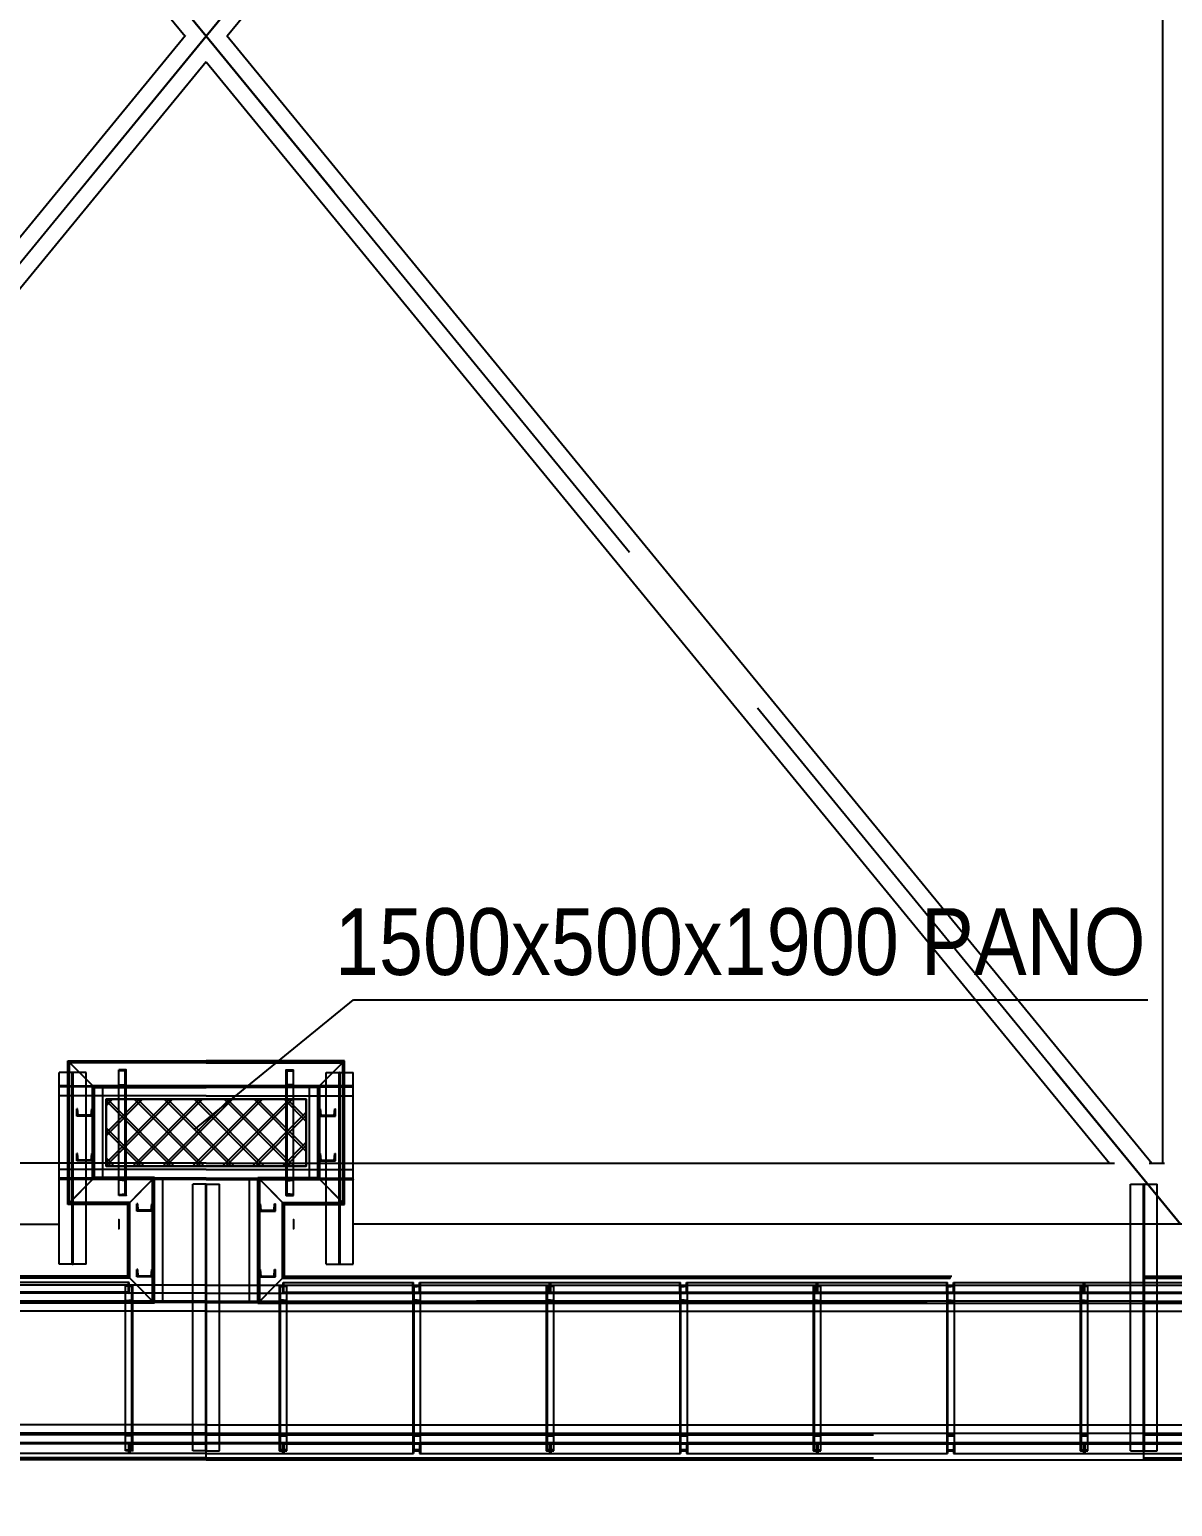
# Model space of a CAD drawing. Header units: millimetres. Extents: x 150209.93 to 150215.05, y 136675.65 to 136679.93.
# Drawn here: x 150212.4289 to 150212.6002, y 136678.7366 to 136678.9579 of the extents above; entities that cross this region are included whole.
import ezdxf

# ---------------------------------------------------------------- set-up
doc = ezdxf.new("R2010")
doc.units = ezdxf.units.MM
doc.header["$LTSCALE"] = 0.25
for name, pattern in [('CENTER', [50.8, 31.75, -6.35, 6.35, -6.35]), ('HIDDEN', [9.525, 6.35, -3.175]), ('XKITLINE00', [0]), ('XKITLINE02', [4, 2, -2]), ('XKITLINE03', [6, 3, -1, 1, -1])]:
    doc.linetypes.add(name, pattern=pattern)
doc.styles.add('ARIAL', font='arial.ttf')
doc.styles.add('ROMANS', font='romans.shx')
doc.dimstyles.new('MD300', dxfattribs={"dimtxt": 2.5, "dimasz": 2.5, "dimexe": 1, "dimexo": 1, "dimgap": 0.5, "dimtad": 1, "dimdec": 1, "dimlfac": 50, "dimrnd": 0.5, "dimdsep": 46, "dimtxsty": 'ROMANS', "dimcen": 1, "dimclrd": 146, "dimclre": 146, "dimclrt": 30, "dimadec": 1, "dimazin": 2, "dimtfac": 1, "dimtdec": 1, "dimtmove": 0, "dimatfit": 1, "dimfxl": 1, "dimtolj": 1, "dimtzin": 0, "dimlwd": -1, "dimlwe": -1, "dimarcsym": 0})

# ---------------------------------------------------------------- blocks, each defined once
blk = doc.blocks.new('*D5')
at = {"color": 146, "transparency": 16777216}
for p, q in [((150212.11382, 136678.62533), (150212.80387, 136678.62476)), ((150212.08312, 136677.77998), (150212.08299, 136677.62536)), ((150212.83317, 136677.77936), (150212.83304, 136677.62474))]:
    blk.add_line(p, q, dxfattribs=at)
for points in [[(150212.11382, 136678.63033), (150212.11381, 136678.62033), (150212.08382, 136678.62536)], [(150212.80387, 136678.62976), (150212.80386, 136678.61976), (150212.83387, 136678.62474)]]:
    blk.add_solid(points, dxfattribs=at)
at = {"layer": 'DEFPOINTS', "color": 0, "transparency": 16777216}
for p in [(150212.08394, 136678.77998), (150212.83399, 136678.77936), (150212.83387, 136678.62474)]:
    blk.add_point(p, dxfattribs=at)
at = {"color": 30, "transparency": 16777216, "insert": (150212.45886, 136678.65005), "char_height": 0.03, "attachment_point": 5, "rotation": 359.9528, "style": 'ROMANS'}
blk.add_mtext('\\A1;37.5', dxfattribs=at)
blk = doc.blocks.new('çatıı')
h = blk.add_hatch()
h.set_pattern_fill('ANSI37', color=1, scale=5, style=0)
h.set_pattern_definition([(315, (-48965.991, 18268.052), (-11.22532, -11.22532), []), (225, (-48965.991, 18268.052), (-11.22532, 11.22532), [])])
h.paths.add_polyline_path([(17710, 15783.9), (17710, 15833.9), (17560, 15833.9), (17560, 15783.9)])
h = blk.add_hatch()
h.set_pattern_fill('ANSI37', color=1, scale=5, style=0)
h.set_pattern_definition([(225, (84235.982, 18268.052), (11.22532, -11.22532), []), (315, (84235.982, 18268.052), (11.22532, 11.22532), [])])
h.paths.add_polyline_path([(17560, 15783.9), (17560, 15833.9), (17710, 15833.9), (17710, 15783.9)])
at = {"color": 8, "linetype": 'CENTER'}
for p, q in [((16905, 17520), (17635, 16630.1)), ((17635, 16630.1), (16905, 17520)), ((18365, 17520), (17635, 16630.1)), ((17635, 16630.1), (18365, 17520)), ((16905, 15740.3), (17635, 16630.1)), ((17635, 16630.1), (16905, 15740.3)), ((18365, 15740.3), (17635, 16630.1)), ((17635, 16630.1), (18365, 15740.3)), ((14995, 15740.3), (17635, 15740.3)), ((15025, 15740.3), (17635, 15740.3)), ((16815, 15740.3), (17635, 15740.3)), ((17569.6, 15743.8), (17569.6, 15736.8)), ((20275, 15740.3), (17635, 15740.3)), ((18455, 15740.3), (17635, 15740.3)), ((20245, 15740.3), (17635, 15740.3)), ((17700.4, 15743.8), (17700.4, 15736.8))]:
    blk.add_line(p, q, dxfattribs=at)
at = {"color": 8, "linetype": 'XKITLINE00'}
for p, q in [((16918.6, 17484.1), (17619.2, 16630.1)), ((16918.6, 17484.1), (17619.2, 16630.1)), ((18351.3, 17484.1), (17650.8, 16630.1)), ((18351.3, 17484.1), (17650.8, 16630.1)), ((18351.3, 16860.1), (18351.3, 15786)), ((17619.5, 16630.5), (16926.7, 15786)), ((17619.5, 16630.5), (16926.7, 15786)), ((17650.5, 16630.5), (18343.3, 15786)), ((17650.5, 16630.5), (18343.3, 15786)), ((17635, 16610.9), (16958.2, 15786)), ((17635, 16610.9), (16958.2, 15786)), ((17635, 16610.9), (18311.7, 15786)), ((17635, 16610.9), (18311.7, 15786)), ((17635, 15786), (16954.6, 15786)), ((17635, 15786), (18315.4, 15786)), ((18341.4, 15786), (18352.8, 15786)), ((17635, 15694.6), (14995, 15694.6)), ((17635, 15694.6), (20275, 15694.6))]:
    blk.add_line(p, q, dxfattribs=at)
at = {"color": 146}
blk.add_line((17745.4, 15908.3), (18340.3, 15908.3), dxfattribs=at)
at = {"color": 7, "linetype": 'XKITLINE00'}
for p, q in [((17551.3, 15842.6), (17531.3, 15862.6)), ((17531.3, 15862.6), (17635, 15862.6)), ((17551.3, 15842.6), (17531.3, 15862.6)), ((17531.3, 15786), (17531.3, 15862.6)), ((17738.7, 15862.6), (17635, 15862.6)), ((17718.7, 15842.6), (17738.7, 15862.6)), ((17718.7, 15842.6), (17738.7, 15862.6)), ((17738.7, 15786), (17738.7, 15862.6)), ((17525, 15843.9), (17525, 15853.9)), ((17531.3, 15853.9), (17525, 15853.9)), ((17738.7, 15853.9), (17745, 15853.9)), ((17745, 15843.9), (17745, 15853.9)), ((17525, 15836.4), (17525, 15843.9)), ((17531.3, 15843.9), (17525, 15843.9)), ((17551.3, 15842.6), (17635, 15842.6)), ((17551.3, 15786), (17551.3, 15842.6)), ((17557.5, 15786), (17557.5, 15842.6)), ((17718.7, 15842.6), (17635, 15842.6)), ((17712.5, 15786), (17712.5, 15842.6)), ((17718.7, 15786), (17718.7, 15842.6)), ((17738.7, 15843.9), (17745, 15843.9)), ((17745, 15836.4), (17745, 15843.9)), ((17531.3, 15836.4), (17525, 15836.4)), ((17525, 15786), (17525, 15836.4)), ((17635, 15836.4), (17551.3, 15836.4)), ((17635, 15833.9), (17560, 15833.9)), ((17560, 15786), (17560, 15833.9)), ((17569.5, 15833.9), (17569.5, 15836.4)), ((17575, 15833.9), (17575, 15836.4)), ((17635, 15836.4), (17718.7, 15836.4)), ((17635, 15833.9), (17710, 15833.9)), ((17695, 15833.9), (17695, 15836.4)), ((17700.5, 15833.9), (17700.5, 15836.4)), ((17710, 15786), (17710, 15833.9)), ((17738.7, 15836.4), (17745, 15836.4)), ((17745, 15786), (17745, 15836.4)), ((17596.3, 15681.3), (17583, 15694.6)), ((17596.3, 15681.3), (17583, 15694.6)), ((17596.3, 15681.3), (17596.3, 15694.6)), ((17602.5, 15682.6), (17602.5, 15694.6)), ((17625, 15682.6), (17625, 15694.6)), ((17625, 15682.6), (17625, 15694.6)), ((17645, 15682.6), (17645, 15694.6)), ((17645, 15682.6), (17645, 15694.6)), ((17667.5, 15682.6), (17667.5, 15694.6)), ((17673.7, 15681.3), (17687, 15694.6)), ((17673.7, 15681.3), (17673.7, 15694.6)), ((17673.7, 15681.3), (17687, 15694.6)), ((18337.5, 15681.3), (18337.5, 15694.6)), ((18337.5, 15681.3), (18337.5, 15694.6)), ((17596.3, 15681.3), (16932.5, 15681.3)), ((17635, 15675.1), (16932.5, 15675.1)), ((17574.5, 15590.1), (17574.5, 15675.1)), ((17580, 15590.1), (17580, 15675.1)), ((17635, 15682.6), (17596.3, 15682.6)), ((17602.5, 15682.6), (17596.3, 15682.6)), ((17625, 15590.1), (17625, 15675.1)), ((17625, 15590.1), (17625, 15675.1)), ((17635, 15675.1), (17635, 15682.6)), ((17635, 15675.1), (17635, 15682.6)), ((17635, 15675.1), (17635, 15682.6)), ((17635, 15675.1), (17635, 15682.6)), ((17635, 15682.6), (17673.7, 15682.6)), ((17635, 15675.1), (18337.5, 15675.1)), ((17645, 15590.1), (17645, 15675.1)), ((17645, 15590.1), (17645, 15675.1)), ((17667.5, 15682.6), (17673.7, 15682.6)), ((17673.7, 15681.3), (18337.5, 15681.3)), ((17690, 15590.1), (17690, 15675.1)), ((17695.5, 15590.1), (17695.5, 15675.1)), ((17790, 15590.1), (17790, 15675.1)), ((17795.5, 15590.1), (17795.5, 15675.1)), ((17890, 15590.1), (17890, 15675.1)), ((17895.5, 15590.1), (17895.5, 15675.1)), ((17990, 15590.1), (17990, 15675.1)), ((17995.5, 15590.1), (17995.5, 15675.1)), ((18090, 15590.1), (18090, 15675.1)), ((18095.5, 15590.1), (18095.5, 15675.1)), ((18190, 15590.1), (18190, 15675.1)), ((18195.5, 15590.1), (18195.5, 15675.1)), ((18290, 15590.1), (18290, 15675.1)), ((18295.5, 15590.1), (18295.5, 15675.1)), ((18327.5, 15590.1), (18327.5, 15675.1)), ((18337.5, 15675.1), (18337.5, 15681.3)), ((18337.5, 15681.3), (18937.5, 15681.3)), ((18337.5, 15675.1), (18337.5, 15681.3)), ((18337.5, 15675.1), (18937.5, 15675.1)), ((18347.5, 15590.1), (18347.5, 15675.1)), ((17635, 15590.1), (16932.5, 15590.1)), ((17635, 15583.9), (17635, 15590.1)), ((17635, 15583.9), (17635, 15590.1)), ((17635, 15583.9), (17635, 15590.1)), ((17635, 15583.9), (17635, 15590.1)), ((17635, 15590.1), (18337.5, 15590.1)), ((18337.5, 15583.9), (18337.5, 15590.1)), ((18337.5, 15590.1), (18937.5, 15590.1)), ((18337.5, 15583.9), (18337.5, 15590.1)), ((17635, 15583.9), (16932.5, 15583.9)), ((17635, 15563.9), (17635, 15583.9)), ((17635, 15563.9), (17635, 15583.9)), ((17635, 15563.9), (17635, 15583.9)), ((17635, 15563.9), (17635, 15583.9)), ((17635, 15583.9), (18337.5, 15583.9)), ((18337.5, 15563.9), (18337.5, 15583.9)), ((18337.5, 15583.9), (18937.5, 15583.9)), ((18337.5, 15563.9), (18337.5, 15583.9)), ((17635, 15563.9), (16932.5, 15563.9)), ((17635, 15563.9), (18337.5, 15563.9)), ((18337.5, 15563.9), (18937.5, 15563.9))]:
    blk.add_line(p, q, dxfattribs=at)
at = {"color": 116, "linetype": 'XKITLINE02', "true_color": 0x136734}
for p, q in [((17545, 15853.9), (17531.3, 15853.9)), ((17635, 15861.8), (17532.2, 15861.8)), ((17532.2, 15756.1), (17532.2, 15861.8)), ((17635, 15861.2), (17532.7, 15861.2)), ((17532.7, 15756.6), (17532.7, 15861.2)), ((17534.7, 15710.3), (17534.7, 15853.9)), ((17535.3, 15710.3), (17535.3, 15853.9)), ((17545, 15710.3), (17545, 15853.9)), ((17575, 15855.9), (17569.5, 15855.9)), ((17569.5, 15855.2), (17569.5, 15855.9)), ((17569.5, 15761.9), (17569.5, 15855.9)), ((17575, 15855.9), (17569.5, 15855.9)), ((17574.3, 15854.9), (17569.5, 15855.2)), ((17574.3, 15761.9), (17574.3, 15855.9)), ((17574.3, 15845), (17574.3, 15854.9)), ((17575, 15843.9), (17575, 15855.9)), ((17575, 15770.6), (17575, 15855.9)), ((17635, 15861.8), (17737.8, 15861.8)), ((17635, 15861.2), (17737.3, 15861.2)), ((17695, 15855.9), (17700.5, 15855.9)), ((17695, 15843.9), (17695, 15855.9)), ((17695, 15770.6), (17695, 15855.9)), ((17695, 15855.9), (17700.5, 15855.9)), ((17695.7, 15761.9), (17695.7, 15855.9)), ((17695.7, 15854.9), (17700.5, 15855.2)), ((17695.7, 15845), (17695.7, 15854.9)), ((17700.5, 15855.2), (17700.5, 15855.9)), ((17700.5, 15761.9), (17700.5, 15855.9)), ((17725, 15710.3), (17725, 15853.9)), ((17725, 15853.9), (17738.7, 15853.9)), ((17734.7, 15710.3), (17734.7, 15853.9)), ((17735.3, 15710.3), (17735.3, 15853.9)), ((17737.3, 15756.6), (17737.3, 15861.2)), ((17737.8, 15756.1), (17737.8, 15861.8)), ((17525, 15836.4), (17525, 15843.9)), ((17635, 15843.1), (17525, 15843.1)), ((17531.3, 15843.9), (17635, 15843.9)), ((17635, 15844), (17549.9, 15844)), ((17549.9, 15773.8), (17549.9, 15844)), ((17550, 15773.9), (17550, 15843.9)), ((17557.5, 15843.9), (17550, 15843.9)), ((17635, 15843.5), (17550.5, 15843.5)), ((17550.5, 15774.4), (17550.5, 15843.5)), ((17550.8, 15773.9), (17550.8, 15843.9)), ((17557.5, 15842.6), (17557.5, 15843.9)), ((17569.5, 15844.6), (17574.3, 15845)), ((17569.5, 15843.9), (17569.5, 15844.6)), ((17575, 15843.9), (17569.5, 15843.9)), ((17635, 15844), (17720.1, 15844)), ((17738.7, 15843.9), (17635, 15843.9)), ((17635, 15843.5), (17719.5, 15843.5)), ((17635, 15843.1), (17745, 15843.1)), ((17695, 15843.9), (17700.5, 15843.9)), ((17700.5, 15844.6), (17695.7, 15845)), ((17700.5, 15843.9), (17700.5, 15844.6)), ((17712.5, 15842.6), (17712.5, 15843.9)), ((17712.5, 15843.9), (17720, 15843.9)), ((17719.1, 15773.9), (17719.1, 15843.9)), ((17719.5, 15774.4), (17719.5, 15843.5)), ((17720, 15773.9), (17720, 15843.9)), ((17720.1, 15773.8), (17720.1, 15844)), ((17745, 15836.4), (17745, 15843.9)), ((17551.3, 15836.4), (17531.3, 15836.4)), ((17569.5, 15761.9), (17569.5, 15833.9)), ((17575, 15761.9), (17575, 15833.9)), ((17695, 15761.9), (17695, 15833.9)), ((17700.5, 15761.9), (17700.5, 15833.9)), ((17718.7, 15836.4), (17738.7, 15836.4)), ((17538.7, 15826.7), (17538, 15826.7)), ((17538, 15821.2), (17538, 15826.7)), ((17550, 15821.2), (17538, 15821.2)), ((17539.1, 15821.9), (17538.7, 15826.7)), ((17548.9, 15821.9), (17539.1, 15821.9)), ((17548.9, 15821.9), (17549.3, 15826.7)), ((17550, 15826.7), (17549.3, 15826.7)), ((17550, 15821.2), (17550, 15826.7)), ((17720, 15821.2), (17720, 15826.7)), ((17720, 15826.7), (17720.7, 15826.7)), ((17720, 15821.2), (17732, 15821.2)), ((17721.1, 15821.9), (17720.7, 15826.7)), ((17721.1, 15821.9), (17730.9, 15821.9)), ((17730.9, 15821.9), (17731.3, 15826.7)), ((17731.3, 15826.7), (17732, 15826.7)), ((17732, 15821.2), (17732, 15826.7)), ((17525, 15710.3), (17525, 15786)), ((17531.3, 15755.2), (17531.3, 15786)), ((17538.7, 15793.2), (17538, 15793.2)), ((17538, 15787.7), (17538, 15793.2)), ((17550, 15787.7), (17538, 15787.7)), ((17539.1, 15788.4), (17538.7, 15793.2)), ((17548.9, 15788.4), (17539.1, 15788.4)), ((17548.9, 15788.4), (17549.3, 15793.2)), ((17550, 15793.2), (17549.3, 15793.2)), ((17550, 15787.7), (17550, 15793.2)), ((17551.3, 15775.2), (17551.3, 15786)), ((17557.5, 15773.9), (17557.5, 15786)), ((17560, 15783.9), (17560, 15786)), ((17710, 15783.9), (17710, 15786)), ((17712.5, 15773.9), (17712.5, 15786)), ((17718.7, 15775.2), (17718.7, 15786)), ((17720, 15787.7), (17720, 15793.2)), ((17720, 15793.2), (17720.7, 15793.2)), ((17720, 15787.7), (17732, 15787.7)), ((17721.1, 15788.4), (17720.7, 15793.2)), ((17721.1, 15788.4), (17730.9, 15788.4)), ((17730.9, 15788.4), (17731.3, 15793.2)), ((17731.3, 15793.2), (17732, 15793.2)), ((17732, 15787.7), (17732, 15793.2)), ((17738.7, 15755.2), (17738.7, 15786)), ((17745, 15710.3), (17745, 15786)), ((17635, 15781.4), (17525, 15781.4)), ((17525, 15773.9), (17525, 15781.4)), ((17635, 15774.8), (17525, 15774.8)), ((17635, 15773.9), (17525, 15773.9)), ((17531.3, 15755.2), (17551.3, 15775.2)), ((17537.6, 15761.5), (17551.3, 15775.2)), ((17594.9, 15773.8), (17549.9, 15773.8)), ((17557.5, 15773.9), (17550, 15773.9)), ((17595.5, 15774.4), (17550.5, 15774.4)), ((17596.3, 15775.2), (17551.3, 15775.2)), ((17635, 15783.9), (17560, 15783.9)), ((17575, 15773.9), (17569.5, 15773.9)), ((17569.5, 15773.2), (17569.5, 15773.9)), ((17575, 15761.9), (17575, 15773.9)), ((17576.3, 15755.2), (17596.3, 15775.2)), ((17582.6, 15761.5), (17596.3, 15775.2)), ((17594.9, 15682.6), (17594.9, 15773.8)), ((17595, 15682.6), (17595, 15773.9)), ((17602.5, 15773.9), (17595, 15773.9)), ((17595.5, 15682.1), (17595.5, 15774.4)), ((17595.8, 15682.6), (17595.8, 15773.9)), ((17596.3, 15681.3), (17596.3, 15775.2)), ((17602.5, 15694.6), (17602.5, 15773.9)), ((17635, 15783.9), (17710, 15783.9)), ((17635, 15781.4), (17745, 15781.4)), ((17635, 15774.8), (17745, 15774.8)), ((17635, 15773.9), (17745, 15773.9)), ((17667.5, 15694.6), (17667.5, 15773.9)), ((17667.5, 15773.9), (17675, 15773.9)), ((17693.7, 15755.2), (17673.7, 15775.2)), ((17673.7, 15775.2), (17718.7, 15775.2)), ((17687.4, 15761.5), (17673.7, 15775.2)), ((17673.7, 15681.3), (17673.7, 15775.2)), ((17674.1, 15682.6), (17674.1, 15773.9)), ((17674.5, 15774.4), (17719.5, 15774.4)), ((17674.5, 15682.1), (17674.5, 15774.4)), ((17675, 15682.6), (17675, 15773.9)), ((17675.1, 15773.8), (17720.1, 15773.8)), ((17675.1, 15682.6), (17675.1, 15773.8)), ((17695, 15773.9), (17700.5, 15773.9)), ((17695, 15761.9), (17695, 15773.9)), ((17700.5, 15773.2), (17700.5, 15773.9)), ((17712.5, 15773.9), (17720, 15773.9)), ((17738.7, 15755.2), (17718.7, 15775.2)), ((17732.4, 15761.5), (17718.7, 15775.2)), ((17745, 15773.9), (17745, 15781.4)), ((17531.3, 15755.2), (17542.3, 15766.2)), ((17574.3, 15772.9), (17569.5, 15773.2)), ((17569.5, 15762.6), (17574.3, 15763)), ((17569.5, 15761.9), (17569.5, 15762.6)), ((17574.3, 15763), (17574.3, 15772.9)), ((17576.3, 15755.2), (17587.3, 15766.2)), ((17635, 15770.3), (17625, 15770.3)), ((17625, 15675.1), (17625, 15770.3)), ((17635, 15770.3), (17625, 15770.3)), ((17625, 15675.1), (17625, 15770.3)), ((17634.7, 15570.6), (17634.7, 15770.3)), ((17634.7, 15570.6), (17634.7, 15770.3)), ((17634.7, 15570.6), (17634.7, 15770.3)), ((17634.7, 15570.6), (17634.7, 15770.3)), ((17635, 15770.3), (17645, 15770.3)), ((17635, 15770.3), (17645, 15770.3)), ((17635.3, 15570.6), (17635.3, 15770.3)), ((17635.3, 15570.6), (17635.3, 15770.3)), ((17635.3, 15570.6), (17635.3, 15770.3)), ((17635.3, 15570.6), (17635.3, 15770.3)), ((17645, 15675.1), (17645, 15770.3)), ((17645, 15675.1), (17645, 15770.3)), ((17693.7, 15755.2), (17682.7, 15766.2)), ((17695.7, 15772.9), (17700.5, 15773.2)), ((17695.7, 15763), (17695.7, 15772.9)), ((17700.5, 15762.6), (17695.7, 15763)), ((17700.5, 15761.9), (17700.5, 15762.6)), ((17738.7, 15755.2), (17727.6, 15766.2)), ((18327.5, 15770.3), (18347.5, 15770.3)), ((18327.5, 15570.6), (18327.5, 15770.3)), ((18337.2, 15570.6), (18337.2, 15770.3)), ((18337.8, 15570.6), (18337.8, 15770.3)), ((18347.5, 15675.1), (18347.5, 15770.3)), ((17576.3, 15755.2), (17531.3, 15755.2)), ((17577.2, 15756.1), (17532.2, 15756.1)), ((17577.7, 15756.6), (17532.7, 15756.6)), ((17575, 15761.9), (17569.5, 15761.9)), ((17575, 15761.9), (17569.5, 15761.9)), ((17576.3, 15701.3), (17576.3, 15755.2)), ((17577.2, 15700.4), (17577.2, 15756.1)), ((17577.7, 15699.9), (17577.7, 15756.6)), ((17583.7, 15755.7), (17583, 15755.7)), ((17583, 15750.2), (17583, 15755.7)), ((17584.1, 15750.9), (17583.7, 15755.7)), ((17593.9, 15750.9), (17594.3, 15755.7)), ((17595, 15755.7), (17594.3, 15755.7)), ((17595, 15750.2), (17595, 15755.7)), ((17675, 15750.2), (17675, 15755.7)), ((17675, 15755.7), (17675.7, 15755.7)), ((17676.1, 15750.9), (17675.7, 15755.7)), ((17685.9, 15750.9), (17686.3, 15755.7)), ((17686.3, 15755.7), (17687, 15755.7)), ((17687, 15750.2), (17687, 15755.7)), ((17692.3, 15756.6), (17737.3, 15756.6)), ((17692.3, 15699.9), (17692.3, 15756.6)), ((17692.8, 15756.1), (17737.8, 15756.1)), ((17692.8, 15700.4), (17692.8, 15756.1)), ((17693.7, 15755.2), (17738.7, 15755.2)), ((17693.7, 15701.3), (17693.7, 15755.2)), ((17695, 15761.9), (17700.5, 15761.9)), ((17695, 15761.9), (17700.5, 15761.9)), ((17595, 15750.2), (17583, 15750.2)), ((17593.9, 15750.9), (17584.1, 15750.9)), ((17675, 15750.2), (17687, 15750.2)), ((17676.1, 15750.9), (17685.9, 15750.9)), ((17545, 15710.3), (17525, 15710.3)), ((17725, 15710.3), (17745, 15710.3)), ((17576.3, 15701.3), (16932.5, 15701.3)), ((17577.2, 15700.4), (16932.5, 15700.4)), ((17577.7, 15699.9), (16932.5, 15699.9)), ((17577.2, 15696.6), (17479.6, 15696.6)), ((17583, 15694.6), (17576.3, 15701.3)), ((17582.7, 15694.9), (17576.3, 15701.3)), ((17583, 15694.6), (17576.3, 15701.3)), ((17582.7, 15694.9), (17576.3, 15701.3)), ((17576.7, 15689.4), (17576.7, 15696.6)), ((17577.2, 15688.6), (17577.2, 15696.6)), ((17583.7, 15706.3), (17583, 15706.3)), ((17583, 15700.8), (17583, 15706.3)), ((17595, 15700.8), (17583, 15700.8)), ((17584.1, 15701.5), (17583.7, 15706.3)), ((17593.9, 15701.5), (17584.1, 15701.5)), ((17593.9, 15701.5), (17594.3, 15706.3)), ((17595, 15706.3), (17594.3, 15706.3)), ((17595, 15700.8), (17595, 15706.3)), ((17675, 15700.8), (17675, 15706.3)), ((17675, 15706.3), (17675.7, 15706.3)), ((17675, 15700.8), (17687, 15700.8)), ((17676.1, 15701.5), (17675.7, 15706.3)), ((17676.1, 15701.5), (17685.9, 15701.5)), ((17685.9, 15701.5), (17686.3, 15706.3)), ((17686.3, 15706.3), (17687, 15706.3)), ((17687, 15700.8), (17687, 15706.3)), ((17687, 15694.6), (17693.7, 15701.3)), ((17687, 15694.6), (17693.7, 15701.3)), ((17687.3, 15694.9), (17693.7, 15701.3)), ((17687.3, 15694.9), (17693.7, 15701.3)), ((17692.3, 15699.9), (18337.5, 15699.9)), ((17692.7, 15696.6), (17790.4, 15696.6)), ((17692.7, 15688.6), (17692.7, 15696.6)), ((17692.8, 15700.4), (18337.5, 15700.4)), ((17693.3, 15689.4), (17693.3, 15696.6)), ((17693.7, 15701.3), (18337.5, 15701.3)), ((17789.8, 15688.6), (17789.8, 15696.6)), ((17790.4, 15689.4), (17790.4, 15696.6)), ((17794.9, 15689.4), (17794.9, 15696.6)), ((17794.9, 15696.6), (17892.7, 15696.6)), ((17795.5, 15688.6), (17795.5, 15696.6)), ((17892.2, 15689.4), (17892.2, 15696.6)), ((17892.7, 15688.6), (17892.7, 15696.6)), ((17892.7, 15696.6), (17990.4, 15696.6)), ((17892.7, 15688.6), (17892.7, 15696.6)), ((17893.3, 15689.4), (17893.3, 15696.6)), ((17989.8, 15688.6), (17989.8, 15696.6)), ((17990.4, 15689.4), (17990.4, 15696.6)), ((17994.9, 15689.4), (17994.9, 15696.6)), ((17994.9, 15696.6), (18092.7, 15696.6)), ((17995.5, 15688.6), (17995.5, 15696.6)), ((18092.2, 15689.4), (18092.2, 15696.6)), ((18092.7, 15688.6), (18092.7, 15696.6)), ((18092.7, 15696.6), (18190.4, 15696.6)), ((18092.7, 15688.6), (18092.7, 15696.6)), ((18093.3, 15689.4), (18093.3, 15696.6)), ((18189.8, 15688.6), (18189.8, 15696.6)), ((18190.4, 15689.4), (18190.4, 15696.6)), ((18194.9, 15689.4), (18194.9, 15696.6)), ((18194.9, 15696.6), (18292.7, 15696.6)), ((18195.5, 15688.6), (18195.5, 15696.6)), ((18292.2, 15689.4), (18292.2, 15696.6)), ((18292.7, 15696.6), (18390.4, 15696.6)), ((18292.7, 15688.6), (18292.7, 15696.6)), ((18292.7, 15688.6), (18292.7, 15696.6)), ((18293.3, 15689.4), (18293.3, 15696.6)), ((18337.5, 15694.6), (18337.5, 15701.3)), ((18337.5, 15701.3), (18937.5, 15701.3)), ((18337.5, 15694.6), (18337.5, 15701.3)), ((18337.5, 15700.4), (18937.5, 15700.4)), ((18337.5, 15699.9), (18937.5, 15699.9)), ((17576.7, 15689.4), (17474.3, 15689.4)), ((17577.2, 15688.6), (17474.3, 15688.6)), ((17571.4, 15689.4), (17571.4, 15688.6)), ((17574.5, 15570.6), (17574.5, 15694.6)), ((17580, 15694.6), (17574.5, 15694.6)), ((17580, 15694.6), (17574.5, 15694.6)), ((17574.5, 15693.9), (17574.5, 15694.6)), ((17579.3, 15693.5), (17574.5, 15693.9)), ((17579.3, 15570.6), (17579.3, 15694.6)), ((17579.3, 15683.6), (17579.3, 15693.5)), ((17580, 15570.6), (17580, 15694.6)), ((17580, 15682.6), (17580, 15694.6)), ((17690, 15570.6), (17690, 15694.6)), ((17690, 15694.6), (17695.5, 15694.6)), ((17690, 15694.6), (17695.5, 15694.6)), ((17690, 15682.6), (17690, 15694.6)), ((17690.7, 15570.6), (17690.7, 15694.6)), ((17690.7, 15693.5), (17695.5, 15693.9)), ((17690.7, 15683.6), (17690.7, 15693.5)), ((17692.7, 15688.6), (17795.6, 15688.6)), ((17693.3, 15689.4), (17795.6, 15689.4)), ((17695.5, 15570.6), (17695.5, 15694.6)), ((17695.5, 15693.9), (17695.5, 15694.6)), ((17698.6, 15689.4), (17698.6, 15688.6)), ((17789.7, 15689.4), (17789.7, 15688.6)), ((17789.7, 15689.4), (17892.2, 15689.4)), ((17789.7, 15688.6), (17892.7, 15688.6)), ((17790, 15570.6), (17790, 15694.6)), ((17790, 15694.6), (17795.5, 15694.6)), ((17790, 15694.6), (17795.5, 15694.6)), ((17790, 15682.6), (17790, 15694.6)), ((17790.7, 15570.6), (17790.7, 15694.6)), ((17790.7, 15693.5), (17795.5, 15693.9)), ((17790.7, 15683.6), (17790.7, 15693.5)), ((17795.5, 15570.6), (17795.5, 15694.6)), ((17795.5, 15693.9), (17795.5, 15694.6)), ((17795.6, 15689.4), (17795.6, 15688.6)), ((17886.9, 15689.4), (17886.9, 15688.6)), ((17890, 15570.6), (17890, 15694.6)), ((17890, 15694.6), (17895.5, 15694.6)), ((17890, 15694.6), (17895.5, 15694.6)), ((17890, 15682.6), (17890, 15694.6)), ((17890, 15688.6), (17892.7, 15688.6)), ((17890.7, 15570.6), (17890.7, 15694.6)), ((17890.7, 15693.5), (17895.5, 15693.9)), ((17890.7, 15683.6), (17890.7, 15693.5)), ((17892.7, 15688.6), (17995.6, 15688.6)), ((17893.3, 15689.4), (17995.6, 15689.4)), ((17895.5, 15570.6), (17895.5, 15694.6)), ((17895.5, 15693.9), (17895.5, 15694.6)), ((17898.6, 15689.4), (17898.6, 15688.6)), ((17989.7, 15689.4), (17989.7, 15688.6)), ((17989.7, 15689.4), (18092.2, 15689.4)), ((17989.7, 15688.6), (18092.7, 15688.6)), ((17990, 15570.6), (17990, 15694.6)), ((17990, 15694.6), (17995.5, 15694.6)), ((17990, 15694.6), (17995.5, 15694.6)), ((17990, 15682.6), (17990, 15694.6)), ((17990.7, 15570.6), (17990.7, 15694.6)), ((17990.7, 15693.5), (17995.5, 15693.9)), ((17990.7, 15683.6), (17990.7, 15693.5)), ((17995.5, 15570.6), (17995.5, 15694.6)), ((17995.5, 15693.9), (17995.5, 15694.6)), ((17995.6, 15689.4), (17995.6, 15688.6)), ((18086.9, 15689.4), (18086.9, 15688.6)), ((18090, 15570.6), (18090, 15694.6)), ((18090, 15694.6), (18095.5, 15694.6)), ((18090, 15694.6), (18095.5, 15694.6)), ((18090, 15682.6), (18090, 15694.6)), ((18090, 15688.6), (18092.7, 15688.6)), ((18090.7, 15570.6), (18090.7, 15694.6)), ((18090.7, 15693.5), (18095.5, 15693.9)), ((18090.7, 15683.6), (18090.7, 15693.5)), ((18092.7, 15688.6), (18195.6, 15688.6)), ((18093.3, 15689.4), (18195.6, 15689.4)), ((18095.5, 15570.6), (18095.5, 15694.6)), ((18095.5, 15693.9), (18095.5, 15694.6)), ((18098.6, 15689.4), (18098.6, 15688.6)), ((18189.7, 15689.4), (18189.7, 15688.6)), ((18189.7, 15689.4), (18292.2, 15689.4)), ((18189.7, 15688.6), (18292.7, 15688.6)), ((18190, 15570.6), (18190, 15694.6)), ((18190, 15694.6), (18195.5, 15694.6)), ((18190, 15694.6), (18195.5, 15694.6)), ((18190, 15682.6), (18190, 15694.6)), ((18190.7, 15570.6), (18190.7, 15694.6)), ((18190.7, 15693.5), (18195.5, 15693.9)), ((18190.7, 15683.6), (18190.7, 15693.5)), ((18195.5, 15570.6), (18195.5, 15694.6)), ((18195.5, 15693.9), (18195.5, 15694.6)), ((18195.6, 15689.4), (18195.6, 15688.6)), ((18286.9, 15689.4), (18286.9, 15688.6)), ((18290, 15570.6), (18290, 15694.6)), ((18290, 15694.6), (18295.5, 15694.6)), ((18290, 15694.6), (18295.5, 15694.6)), ((18290, 15682.6), (18290, 15694.6)), ((18290, 15688.6), (18292.7, 15688.6)), ((18290.7, 15570.6), (18290.7, 15694.6)), ((18290.7, 15693.5), (18295.5, 15693.9)), ((18290.7, 15683.6), (18290.7, 15693.5)), ((18292.7, 15688.6), (18395.6, 15688.6)), ((18293.3, 15689.4), (18395.6, 15689.4)), ((18295.5, 15570.6), (18295.5, 15694.6)), ((18295.5, 15693.9), (18295.5, 15694.6)), ((18298.6, 15689.4), (18298.6, 15688.6)), ((18337.5, 15689.4), (18395.6, 15689.4)), ((18337.5, 15688.6), (18389.8, 15688.6)), ((17596.3, 15682.6), (16932.5, 15682.6)), ((17594.9, 15682.6), (16932.5, 15682.6)), ((17595.5, 15682.1), (16932.5, 15682.1)), ((17635, 15681.7), (16932.5, 15681.7)), ((17574.5, 15683.3), (17579.3, 15683.6)), ((17574.5, 15682.6), (17574.5, 15683.3)), ((17580, 15682.6), (17574.5, 15682.6)), ((17596.3, 15682.6), (17595, 15682.6)), ((17625, 15675.1), (17625, 15682.6)), ((17625, 15675.1), (17625, 15682.6)), ((17635, 15681.7), (18337.5, 15681.7)), ((17645, 15675.1), (17645, 15682.6)), ((17645, 15675.1), (17645, 15682.6)), ((17673.7, 15682.6), (18337.5, 15682.6)), ((17673.7, 15682.6), (17675, 15682.6)), ((17674.5, 15682.1), (18337.5, 15682.1)), ((17675.1, 15682.6), (18337.5, 15682.6)), ((17690, 15682.6), (17695.5, 15682.6)), ((17695.5, 15683.3), (17690.7, 15683.6)), ((17695.5, 15682.6), (17695.5, 15683.3)), ((17790, 15682.6), (17795.5, 15682.6)), ((17795.5, 15683.3), (17790.7, 15683.6)), ((17795.5, 15682.6), (17795.5, 15683.3)), ((17890, 15682.6), (17895.5, 15682.6)), ((17895.5, 15683.3), (17890.7, 15683.6)), ((17895.5, 15682.6), (17895.5, 15683.3)), ((17990, 15682.6), (17995.5, 15682.6)), ((17995.5, 15683.3), (17990.7, 15683.6)), ((17995.5, 15682.6), (17995.5, 15683.3)), ((18090, 15682.6), (18095.5, 15682.6)), ((18090.7, 15683.6), (18095.5, 15683.3)), ((18095.5, 15682.6), (18095.5, 15683.3)), ((18190, 15682.6), (18195.5, 15682.6)), ((18190.7, 15683.6), (18195.5, 15683.3)), ((18195.5, 15682.6), (18195.5, 15683.3)), ((18290, 15682.6), (18295.5, 15682.6)), ((18290.7, 15683.6), (18295.5, 15683.3)), ((18295.5, 15682.6), (18295.5, 15683.3)), ((18337.5, 15682.6), (18937.5, 15682.6)), ((18337.5, 15681.3), (18337.5, 15682.6)), ((18337.5, 15682.6), (18937.5, 15682.6)), ((18337.5, 15681.3), (18337.5, 15682.6)), ((18337.5, 15682.1), (18937.5, 15682.1)), ((18337.5, 15681.7), (18937.5, 15681.7)), ((17574.5, 15570.6), (17574.5, 15590.1)), ((17580, 15570.6), (17580, 15590.1)), ((17625, 15570.6), (17625, 15590.1)), ((17625, 15570.6), (17625, 15590.1)), ((17645, 15570.6), (17645, 15590.1)), ((17645, 15570.6), (17645, 15590.1)), ((17690, 15570.6), (17690, 15590.1)), ((17695.5, 15570.6), (17695.5, 15590.1)), ((17790, 15570.6), (17790, 15590.1)), ((17795.5, 15570.6), (17795.5, 15590.1)), ((17890, 15570.6), (17890, 15590.1)), ((17895.5, 15570.6), (17895.5, 15590.1)), ((17990, 15570.6), (17990, 15590.1)), ((17995.5, 15570.6), (17995.5, 15590.1)), ((18090, 15570.6), (18090, 15590.1)), ((18095.5, 15570.6), (18095.5, 15590.1)), ((18190, 15570.6), (18190, 15590.1)), ((18195.5, 15570.6), (18195.5, 15590.1)), ((18290, 15570.6), (18290, 15590.1)), ((18295.5, 15570.6), (18295.5, 15590.1)), ((18327.5, 15570.6), (18327.5, 15590.1)), ((18347.5, 15570.6), (18347.5, 15590.1)), ((17635, 15583.4), (16932.5, 15583.4)), ((17635, 15583), (16932.5, 15583)), ((17635, 15582.6), (16932.5, 15582.6)), ((17635, 15582.5), (16932.5, 15582.5)), ((17577.2, 15576.6), (17474.3, 15576.6)), ((17576.7, 15575.8), (17474.3, 15575.8)), ((17571.4, 15576.6), (17571.4, 15575.8)), ((17580, 15582.6), (17574.5, 15582.6)), ((17574.5, 15581.9), (17574.5, 15582.6)), ((17579.3, 15581.5), (17574.5, 15581.9)), ((17576.7, 15575.8), (17576.7, 15568.6)), ((17577.2, 15576.6), (17635, 15576.6)), ((17577.2, 15568.6), (17577.2, 15576.6)), ((17577.2, 15568.6), (17577.2, 15576.6)), ((17577.8, 15575.8), (17635, 15575.8)), ((17577.8, 15575.8), (17577.8, 15568.6)), ((17579.3, 15571.6), (17579.3, 15581.5)), ((17580, 15570.6), (17580, 15582.6)), ((17582.6, 15576.6), (17582.6, 15575.8)), ((17635, 15582.6), (17635, 15583.9)), ((17635, 15582.6), (17635, 15583.9)), ((17635, 15582.6), (17635, 15583.9)), ((17635, 15582.6), (17635, 15583.9)), ((17635, 15583.4), (18337.5, 15583.4)), ((17635, 15583), (18337.5, 15583)), ((17635, 15582.6), (18337.5, 15582.6)), ((17635, 15582.5), (18337.5, 15582.5)), ((17692.7, 15576.6), (17635, 15576.6)), ((17692.2, 15575.8), (17635, 15575.8)), ((17687.4, 15576.6), (17687.4, 15575.8)), ((17690, 15582.6), (17695.5, 15582.6)), ((17690, 15570.6), (17690, 15582.6)), ((17690.7, 15581.5), (17695.5, 15581.9)), ((17690.7, 15571.6), (17690.7, 15581.5)), ((17692.2, 15575.8), (17692.2, 15568.6)), ((17692.7, 15568.6), (17692.7, 15576.6)), ((17692.7, 15576.6), (17795.6, 15576.6)), ((17692.7, 15568.6), (17692.7, 15576.6)), ((17693.3, 15575.8), (17795.6, 15575.8)), ((17693.3, 15575.8), (17693.3, 15568.6)), ((17695.5, 15581.9), (17695.5, 15582.6)), ((17698.6, 15576.6), (17698.6, 15575.8)), ((17789.7, 15576.6), (17892.7, 15576.6)), ((17789.7, 15576.6), (17789.7, 15575.8)), ((17789.7, 15575.8), (17892.2, 15575.8)), ((17789.8, 15576.6), (17789.8, 15568.6)), ((17790, 15582.6), (17795.5, 15582.6)), ((17790, 15570.6), (17790, 15582.6)), ((17790.4, 15575.8), (17790.4, 15568.6)), ((17790.7, 15581.5), (17795.5, 15581.9)), ((17790.7, 15571.6), (17790.7, 15581.5)), ((17794.9, 15575.8), (17794.9, 15568.6)), ((17795.5, 15581.9), (17795.5, 15582.6)), ((17795.5, 15576.6), (17795.5, 15568.6)), ((17795.6, 15576.6), (17795.6, 15575.8)), ((17886.9, 15576.6), (17886.9, 15575.8)), ((17890, 15582.6), (17895.5, 15582.6)), ((17890, 15570.6), (17890, 15582.6)), ((17890.7, 15581.5), (17895.5, 15581.9)), ((17890.7, 15571.6), (17890.7, 15581.5)), ((17892.2, 15575.8), (17892.2, 15568.6)), ((17892.7, 15576.6), (17995.6, 15576.6)), ((17892.7, 15568.6), (17892.7, 15576.6)), ((17892.7, 15568.6), (17892.7, 15576.6)), ((17893.3, 15575.8), (17995.6, 15575.8)), ((17893.3, 15575.8), (17893.3, 15568.6)), ((17895.5, 15581.9), (17895.5, 15582.6)), ((17898.6, 15576.6), (17898.6, 15575.8)), ((17989.7, 15576.6), (18092.7, 15576.6)), ((17989.7, 15576.6), (17989.7, 15575.8)), ((17989.7, 15575.8), (18092.2, 15575.8)), ((17989.8, 15576.6), (17989.8, 15568.6)), ((17990, 15582.6), (17995.5, 15582.6)), ((17990, 15570.6), (17990, 15582.6)), ((17990.4, 15575.8), (17990.4, 15568.6)), ((17990.7, 15581.5), (17995.5, 15581.9)), ((17990.7, 15571.6), (17990.7, 15581.5)), ((17994.9, 15575.8), (17994.9, 15568.6)), ((17995.5, 15581.9), (17995.5, 15582.6)), ((17995.5, 15576.6), (17995.5, 15568.6)), ((17995.6, 15576.6), (17995.6, 15575.8)), ((18086.9, 15576.6), (18086.9, 15575.8)), ((18090, 15582.6), (18095.5, 15582.6)), ((18090, 15570.6), (18090, 15582.6)), ((18090.7, 15581.5), (18095.5, 15581.9)), ((18090.7, 15571.6), (18090.7, 15581.5)), ((18092.2, 15575.8), (18092.2, 15568.6)), ((18092.7, 15568.6), (18092.7, 15576.6)), ((18092.7, 15576.6), (18195.6, 15576.6)), ((18092.7, 15568.6), (18092.7, 15576.6)), ((18093.3, 15575.8), (18195.6, 15575.8)), ((18093.3, 15575.8), (18093.3, 15568.6)), ((18095.5, 15581.9), (18095.5, 15582.6)), ((18098.6, 15576.6), (18098.6, 15575.8)), ((18189.7, 15576.6), (18292.7, 15576.6)), ((18189.7, 15576.6), (18189.7, 15575.8)), ((18189.7, 15575.8), (18292.2, 15575.8)), ((18189.8, 15576.6), (18189.8, 15568.6)), ((18190, 15582.6), (18195.5, 15582.6)), ((18190, 15570.6), (18190, 15582.6)), ((18190.4, 15575.8), (18190.4, 15568.6)), ((18190.7, 15581.5), (18195.5, 15581.9)), ((18190.7, 15571.6), (18190.7, 15581.5)), ((18194.9, 15575.8), (18194.9, 15568.6)), ((18195.5, 15581.9), (18195.5, 15582.6)), ((18195.5, 15576.6), (18195.5, 15568.6)), ((18195.6, 15576.6), (18195.6, 15575.8)), ((18286.9, 15576.6), (18286.9, 15575.8)), ((18290, 15582.6), (18295.5, 15582.6)), ((18290, 15570.6), (18290, 15582.6)), ((18290.7, 15581.5), (18295.5, 15581.9)), ((18290.7, 15571.6), (18290.7, 15581.5)), ((18292.2, 15575.8), (18292.2, 15568.6)), ((18292.7, 15576.6), (18395.6, 15576.6)), ((18292.7, 15568.6), (18292.7, 15576.6)), ((18292.7, 15568.6), (18292.7, 15576.6)), ((18293.3, 15575.8), (18395.6, 15575.8)), ((18293.3, 15575.8), (18293.3, 15568.6)), ((18295.5, 15581.9), (18295.5, 15582.6)), ((18298.6, 15576.6), (18298.6, 15575.8)), ((18337.5, 15582.6), (18337.5, 15583.9)), ((18337.5, 15582.6), (18337.5, 15583.9)), ((18337.5, 15583.4), (18937.5, 15583.4)), ((18337.5, 15583), (18937.5, 15583)), ((18337.5, 15582.6), (18937.5, 15582.6)), ((18337.5, 15582.5), (18937.5, 15582.5)), ((17635, 15565.3), (16932.5, 15565.3)), ((17635, 15564.7), (16932.5, 15564.7)), ((17577.2, 15568.6), (17479.6, 15568.6)), ((17574.5, 15571.3), (17579.3, 15571.6)), ((17574.5, 15570.6), (17574.5, 15571.3)), ((17580, 15570.6), (17574.5, 15570.6)), ((17580, 15570.6), (17574.5, 15570.6)), ((17635, 15568.6), (17577.2, 15568.6)), ((17635, 15570.6), (17625, 15570.6)), ((17635, 15570.6), (17625, 15570.6)), ((17635, 15570.6), (17645, 15570.6)), ((17635, 15570.6), (17645, 15570.6)), ((17635, 15568.6), (17692.7, 15568.6)), ((17635, 15565.3), (18337.5, 15565.3)), ((17635, 15564.7), (18337.5, 15564.7)), ((17690, 15570.6), (17695.5, 15570.6)), ((17690, 15570.6), (17695.5, 15570.6)), ((17695.5, 15571.3), (17690.7, 15571.6)), ((17692.7, 15568.6), (17790.4, 15568.6)), ((17695.5, 15570.6), (17695.5, 15571.3)), ((17790, 15570.6), (17795.5, 15570.6)), ((17790, 15570.6), (17795.5, 15570.6)), ((17795.5, 15571.3), (17790.7, 15571.6)), ((17794.9, 15568.6), (17892.7, 15568.6)), ((17795.5, 15570.6), (17795.5, 15571.3)), ((17890, 15570.6), (17895.5, 15570.6)), ((17890, 15570.6), (17895.5, 15570.6)), ((17895.5, 15571.3), (17890.7, 15571.6)), ((17892.7, 15568.6), (17990.4, 15568.6)), ((17895.5, 15570.6), (17895.5, 15571.3)), ((17990, 15570.6), (17995.5, 15570.6)), ((17990, 15570.6), (17995.5, 15570.6)), ((17995.5, 15571.3), (17990.7, 15571.6)), ((17994.9, 15568.6), (18092.7, 15568.6)), ((17995.5, 15570.6), (17995.5, 15571.3)), ((18090, 15570.6), (18095.5, 15570.6)), ((18090, 15570.6), (18095.5, 15570.6)), ((18090.7, 15571.6), (18095.5, 15571.3)), ((18092.7, 15568.6), (18190.4, 15568.6)), ((18095.5, 15570.6), (18095.5, 15571.3)), ((18190, 15570.6), (18195.5, 15570.6)), ((18190, 15570.6), (18195.5, 15570.6)), ((18190.7, 15571.6), (18195.5, 15571.3)), ((18194.9, 15568.6), (18292.7, 15568.6)), ((18195.5, 15570.6), (18195.5, 15571.3)), ((18290, 15570.6), (18295.5, 15570.6)), ((18290, 15570.6), (18295.5, 15570.6)), ((18290.7, 15571.6), (18295.5, 15571.3)), ((18292.7, 15568.6), (18390.4, 15568.6)), ((18295.5, 15570.6), (18295.5, 15571.3)), ((18327.5, 15570.6), (18347.5, 15570.6)), ((18337.5, 15565.3), (18937.5, 15565.3)), ((18337.5, 15564.7), (18937.5, 15564.7))]:
    blk.add_line(p, q, dxfattribs=at)
at = {"color": 1, "linetype": 'XKITLINE03'}
for p, q in [((17535, 15710.3), (17535, 15853.9)), ((17575, 15761.9), (17575, 15855.9)), ((17695, 15761.9), (17695, 15855.9)), ((17735, 15710.3), (17735, 15853.9)), ((17525, 15843.9), (17635, 15843.9)), ((17550, 15773.9), (17550, 15843.9)), ((17745, 15843.9), (17635, 15843.9)), ((17720, 15773.9), (17720, 15843.9)), ((17635, 15773.9), (17525, 15773.9)), ((17595, 15682.6), (17595, 15773.9)), ((17635, 15773.9), (17745, 15773.9)), ((17675, 15682.6), (17675, 15773.9)), ((17635, 15770.3), (17635, 15570.6)), ((17635, 15770.3), (17635, 15570.6)), ((17635, 15770.3), (17635, 15570.6)), ((17635, 15770.3), (17635, 15570.6)), ((18337.5, 15770.3), (18337.5, 15570.6)), ((17635, 15688.6), (16932.5, 15688.6)), ((17577.2, 15688.6), (17480.2, 15688.6)), ((17580, 15570.6), (17580, 15694.6)), ((17635, 15688.6), (18337.5, 15688.6)), ((17690, 15570.6), (17690, 15694.6)), ((17692.7, 15688.6), (17789.8, 15688.6)), ((17790, 15570.6), (17790, 15694.6)), ((17795.5, 15688.6), (17892.7, 15688.6)), ((17890, 15570.6), (17890, 15694.6)), ((17892.7, 15688.6), (17989.8, 15688.6)), ((17990, 15570.6), (17990, 15694.6)), ((17995.5, 15688.6), (18092.7, 15688.6)), ((18090, 15570.6), (18090, 15694.6)), ((18092.7, 15688.6), (18189.8, 15688.6)), ((18190, 15570.6), (18190, 15694.6)), ((18195.5, 15688.6), (18292.7, 15688.6)), ((18290, 15570.6), (18290, 15694.6)), ((18292.7, 15688.6), (18389.8, 15688.6)), ((18337.5, 15688.6), (18937.5, 15688.6)), ((16932.5, 15682.6), (17635, 15682.6)), ((18337.5, 15682.6), (17635, 15682.6)), ((18937.5, 15682.6), (18337.5, 15682.6)), ((17635, 15582.6), (16932.5, 15582.6)), ((17635, 15576.6), (16932.5, 15576.6)), ((17480.2, 15576.6), (17577.2, 15576.6)), ((17577.2, 15576.6), (17635, 15576.6)), ((17635, 15582.6), (18337.5, 15582.6)), ((17692.7, 15576.6), (17635, 15576.6)), ((17635, 15576.6), (18337.5, 15576.6)), ((17789.8, 15576.6), (17692.7, 15576.6)), ((17892.7, 15576.6), (17795.5, 15576.6)), ((17989.8, 15576.6), (17892.7, 15576.6)), ((18092.7, 15576.6), (17995.5, 15576.6)), ((18189.8, 15576.6), (18092.7, 15576.6)), ((18292.7, 15576.6), (18195.5, 15576.6)), ((18389.8, 15576.6), (18292.7, 15576.6)), ((18337.5, 15582.6), (18937.5, 15582.6)), ((18337.5, 15576.6), (18937.5, 15576.6))]:
    blk.add_line(p, q, dxfattribs=at)
at = {"color": 116, "linetype": 'HIDDEN', "true_color": 0x136734}
for q in [(17560, 15783.9), (17560, 15783.9), (17710, 15783.9), (17710, 15783.9)]:
    blk.add_line((17635, 15783.9), q, dxfattribs=at)
at = {"color": 1}
for points in [[(17560, 15783.9), (17710, 15783.9), (17710, 15833.9), (17560, 15833.9)], [(17710, 15783.9), (17560, 15783.9), (17560, 15833.9), (17710, 15833.9)]]:
    blk.add_lwpolyline(points, close=True, dxfattribs=at)
at = {"color": 1, "linetype": 'XKITLINE00'}
for centre in [(17535, 15853.9), (17575, 15855.9), (17695, 15855.9), (17735, 15853.9), (17525, 15843.9), (17550, 15843.9), (17575, 15843.9), (17695, 15843.9), (17720, 15843.9), (17745, 15843.9), (17550, 15821.2), (17720, 15821.2), (17550, 15787.7), (17720, 15787.7), (17525, 15773.9), (17550, 15773.9), (17575, 15773.9), (17595, 15773.9), (17675, 15773.9), (17695, 15773.9), (17720, 15773.9), (17745, 15773.9), (17635, 15770.3), (17635, 15770.3), (17635, 15770.3), (17635, 15770.3), (18337.5, 15770.3), (17575, 15761.9), (17695, 15761.9), (17595, 15750.2), (17675, 15750.2), (17535, 15710.3), (17735, 15710.3), (17595, 15700.8), (17675, 15700.8), (17577.2, 15688.6), (17580, 15694.6), (17635, 15688.6), (17635, 15688.6), (17690, 15694.6), (17692.7, 15688.6), (17789.8, 15688.6), (17790, 15694.6), (17795.5, 15688.6), (17890, 15694.6), (17892.7, 15688.6), (17892.7, 15688.6), (17989.8, 15688.6), (17990, 15694.6), (17995.5, 15688.6), (18090, 15694.6), (18092.7, 15688.6), (18092.7, 15688.6), (18189.8, 15688.6), (18190, 15694.6), (18195.5, 15688.6), (18290, 15694.6), (18292.7, 15688.6), (18292.7, 15688.6), (18337.5, 15688.6), (18337.5, 15688.6), (17580, 15682.6), (17595, 15682.6), (17635, 15682.6), (17635, 15682.6), (17635, 15682.6), (17635, 15682.6), (17675, 15682.6), (17690, 15682.6), (17790, 15682.6), (17890, 15682.6), (17990, 15682.6), (18090, 15682.6), (18190, 15682.6), (18290, 15682.6), (18337.5, 15682.6), (18337.5, 15682.6), (17577.2, 15576.6), (17577.2, 15576.6), (17580, 15582.6), (17635, 15582.6), (17635, 15582.6), (17635, 15582.6), (17635, 15582.6), (17635, 15576.6), (17635, 15576.6), (17635, 15576.6), (17635, 15576.6), (17690, 15582.6), (17692.7, 15576.6), (17692.7, 15576.6), (17789.8, 15576.6), (17790, 15582.6), (17795.5, 15576.6), (17890, 15582.6), (17892.7, 15576.6), (17892.7, 15576.6), (17989.8, 15576.6), (17990, 15582.6), (17995.5, 15576.6), (18090, 15582.6), (18092.7, 15576.6), (18092.7, 15576.6), (18189.8, 15576.6), (18190, 15582.6), (18195.5, 15576.6), (18290, 15582.6), (18292.7, 15576.6), (18292.7, 15576.6), (18337.5, 15582.6), (18337.5, 15582.6), (18337.5, 15576.6), (18337.5, 15576.6), (17580, 15570.6), (17635, 15570.6), (17635, 15570.6), (17635, 15570.6), (17635, 15570.6), (17690, 15570.6), (17790, 15570.6), (17890, 15570.6), (17990, 15570.6), (18090, 15570.6), (18190, 15570.6), (18290, 15570.6), (18337.5, 15570.6)]:
    blk.add_circle(centre, 0.05, dxfattribs=at)
at = {"color": 8, "linetype": 'XKITLINE00'}
for centre in [(17569.6, 15743.8), (17635, 15740.3), (17635, 15740.3), (17635, 15740.3), (17635, 15740.3), (17700.4, 15743.8), (17569.6, 15736.8), (17700.4, 15736.8)]:
    blk.add_circle(centre, 0.05, dxfattribs=at)
at = {"color": 30, "style": 'ARIAL', "width": 0.85}
blk.add_text('1500x500x1900 PANO', height=50, dxfattribs=at).set_placement((17731.4, 15927))
blk.add_leader([(17626.3, 15811.2), (17745.4, 15908.3)], dimstyle='MD300', override={"dimgap": 0.5, "dimtad": 0})

msp = doc.modelspace()

# ---------------------------------------------------------------- block references
at = {"xscale": 0.0002000170049888334, "yscale": 0.0002000170049888334, "zscale": 0.0002000170049888334}
msp.add_blockref('çatıı', (150208.92807, 136675.63059), dxfattribs=at)

# ---------------------------------------------------------------- dimensions: what is measured, and where the dimension line sits
dim = msp.add_aligned_dim(p1=(150212.08394, 136678.77998), p2=(150212.83399, 136678.77936), distance=-0.15462, dimstyle='MD300', override={"dimtxt": 0.03, "dimasz": 0.03, "dimgap": 0.01})
dim.commit()
dim.dimension.update_dxf_attribs({"geometry": '*D5', "text_midpoint": (150212.45886, 136678.65005)})

doc.saveas('drawing.dxf')
